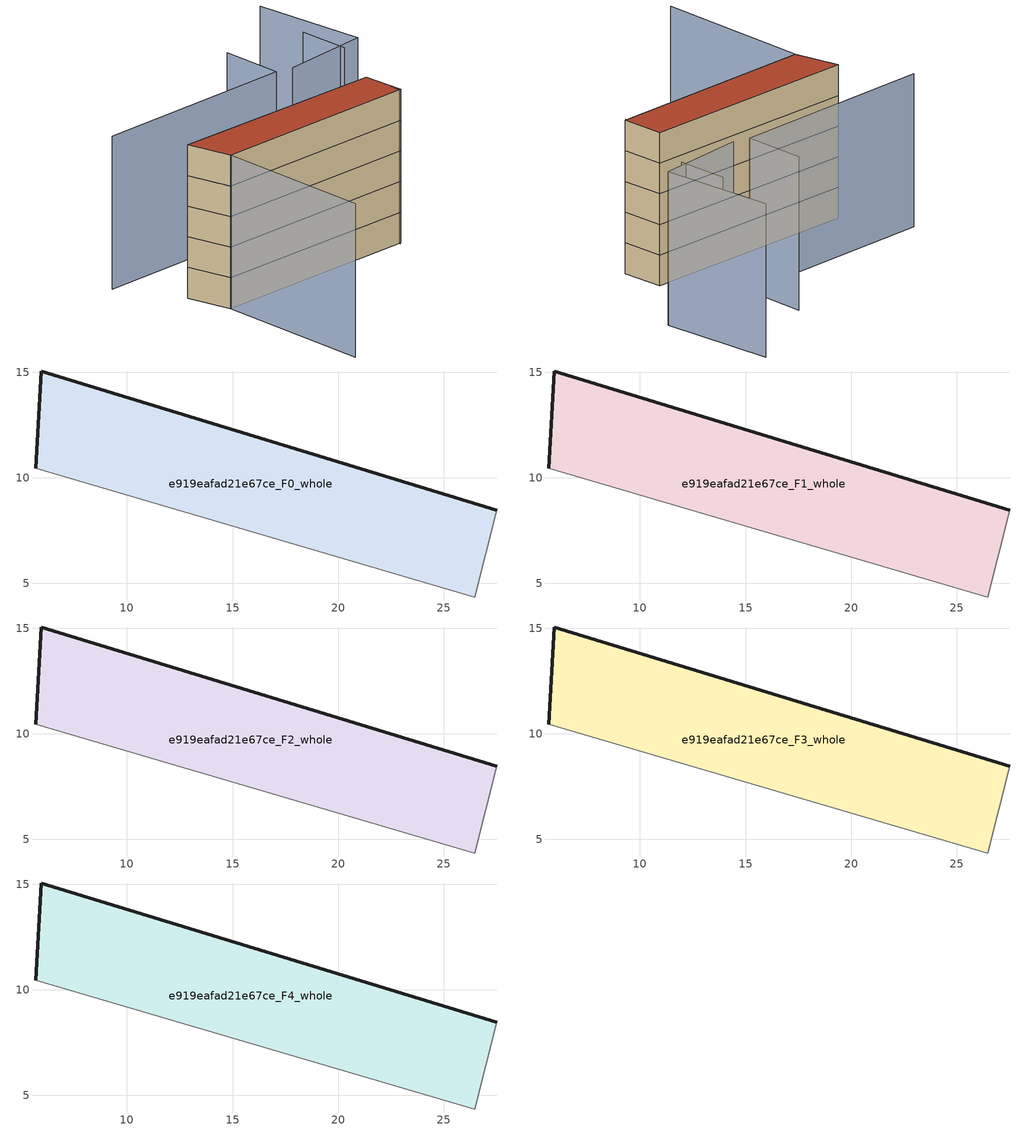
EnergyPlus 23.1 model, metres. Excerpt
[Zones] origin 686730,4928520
e919eafad21e67ce_F0_whole
 floor ground (EU_floor_Construction): 27.5,8.46 26.46,4.36 5.69,10.46 5.95,15.06 z0
 wall outside (EU_wall_Construction): 27.5,8.46 5.95,15.06 5.69,10.46 z0:3
 wall adiabatic (EU_wall_Construction): 5.69,10.46 26.46,4.36 27.5,8.46 z0:3
e919eafad21e67ce_F1_whole
 floor to e919eafad21e67ce_F0_whole (EU_floor_Construction): 27.5,8.46 26.46,4.36 5.69,10.46 5.95,15.06 z3
 wall outside (EU_wall_Construction): 27.5,8.46 5.95,15.06 5.69,10.46 z3:6
 wall adiabatic (EU_wall_Construction): 5.69,10.46 26.46,4.36 27.5,8.46 z3:6
e919eafad21e67ce_F2_whole
 floor to e919eafad21e67ce_F1_whole (EU_floor_Construction): 27.5,8.46 26.46,4.36 5.69,10.46 5.95,15.06 z6
 wall outside (EU_wall_Construction): 27.5,8.46 5.95,15.06 5.69,10.46 z6:9
 wall adiabatic (EU_wall_Construction): 5.69,10.46 26.46,4.36 27.5,8.46 z6:9
e919eafad21e67ce_F3_whole
 floor to e919eafad21e67ce_F2_whole (EU_floor_Construction): 27.5,8.46 26.46,4.36 5.69,10.46 5.95,15.06 z9
 wall outside (EU_wall_Construction): 27.5,8.46 5.95,15.06 5.69,10.46 z9:12
 wall adiabatic (EU_wall_Construction): 5.69,10.46 26.46,4.36 27.5,8.46 z9:12
e919eafad21e67ce_F4_whole
 floor to e919eafad21e67ce_F3_whole (EU_floor_Construction): 27.5,8.46 26.46,4.36 5.69,10.46 5.95,15.06 z12
 wall outside (EU_wall_Construction): 27.5,8.46 5.95,15.06 5.69,10.46 z12:15
 wall adiabatic (EU_wall_Construction): 5.69,10.46 26.46,4.36 27.5,8.46 z12:15
 roof outside (EU_roof_Construction): 26.46,4.36 27.5,8.46 5.95,15.06 5.69,10.46 z15
shading: 26.42,22.18 24.69,16.19 / 24.69,16.19 4.5,22.01 / 1.22,-4.76 5.69,10.46 / 26.23,4.3 27.5,8.46 / 32.54,13.51 33.87,18.41 / 37.38,24.77 35.1,13.49 / 35.1,13.49 26.19,15.29 z0:15
[Building]
EU S2 Campaign: North Axis=0; Terrain=City; Solar Distribution=FullExterior
[Site:Location]
Bologna: Latitude=44.5; Longitude=11.25; Time Zone=1; Elevation=37
[SizingPeriod:WeatherFileDays]
AnnualSizingPeriod: Begin Month=1; Begin Day of Month=1; End Month=12; End Day of Month=31; Day of Week for Start Day=Monday; Use Weather File Daylight Saving Period=No; Use Weather File Rain and Snow Indicators=No
[MATERIAL]
EU_InternalMass_Material: Roughness=MediumRough; Thickness=0.1; Conductivity=1; Density=1800; Specific Heat=900; Thermal Absorptance=0.9; Solar Absorptance=0.7; Visible Absorptance=0.7
[MATERIAL:NOMASS] Roughness=MediumRough; Thermal Absorptance=0.9; Solar Absorptance=0.7; Visible Absorptance=0.7
Name | Thermal Resistance
EU_wall_NoMass | 0.905828
EU_roof_NoMass | 0.37593
EU_floor_NoMass | 0.67114
[CONSTRUCTION]
EU_wall_Construction: EU_wall_NoMass
EU_roof_Construction: EU_roof_NoMass
EU_floor_Construction: EU_floor_NoMass
EU_InternalMass_Construction: EU_InternalMass_Material
[ZONE] Type=1; Multiplier=1; Ceiling Height=autocalculate; Floor Area=autocalculate; Part of Total Floor Area=Yes
Name | Volume
e919eafad21e67ce_F0_whole | 288.49
e919eafad21e67ce_F1_whole; e919eafad21e67ce_F2_whole; e919eafad21e67ce_F3_whole; e919eafad21e67ce_F4_whole | 288.489
[INTERNALMASS] Construction=EU_InternalMass_Construction; Surface Area=96.1632
Name | Zone or ZoneList
e919eafad21e67ce_F0_whole_EU_InternalMass | e919eafad21e67ce_F0_whole
e919eafad21e67ce_F1_whole_EU_InternalMass | e919eafad21e67ce_F1_whole
e919eafad21e67ce_F2_whole_EU_InternalMass | e919eafad21e67ce_F2_whole
e919eafad21e67ce_F3_whole_EU_InternalMass | e919eafad21e67ce_F3_whole
e919eafad21e67ce_F4_whole_EU_InternalMass | e919eafad21e67ce_F4_whole
[OTHEREQUIPMENT] Fuel Type=Electricity; Design Level Calculation Method=Watts/Area; Power per Zone Floor Area=1; Fraction Latent=0; Fraction Radiant=0; Fraction Lost=0; Carbon Dioxide Generation Rate=0; EndUse Subcategory=EU_Step8_InternalGains
Name | Zone or ZoneList or Space or SpaceList | Schedule
EU_Step8_InternalGain_e919eafad21e67ce_F0_whole_f000 | e919eafad21e67ce_F0_whole | EU_Step8_GainSchedule_e919eafad21e67ce_F0_whole_f000
EU_Step8_InternalGain_e919eafad21e67ce_F1_whole_f000 | e919eafad21e67ce_F1_whole | EU_Step8_GainSchedule_e919eafad21e67ce_F1_whole_f000
EU_Step8_InternalGain_e919eafad21e67ce_F2_whole_f000 | e919eafad21e67ce_F2_whole | EU_Step8_GainSchedule_e919eafad21e67ce_F2_whole_f000
EU_Step8_InternalGain_e919eafad21e67ce_F3_whole_f000 | e919eafad21e67ce_F3_whole | EU_Step8_GainSchedule_e919eafad21e67ce_F3_whole_f000
EU_Step8_InternalGain_e919eafad21e67ce_F4_whole_f000 | e919eafad21e67ce_F4_whole | EU_Step8_GainSchedule_e919eafad21e67ce_F4_whole_f000
[ZONEVENTILATION:DESIGNFLOWRATE] Schedule=EU_AlwaysOn; Design Flow Rate Calculation Method=AirChanges/Hour; Air Changes per Hour=0.73129; Ventilation Type=Natural; Fan Pressure Rise=0; Fan Total Efficiency=1; Constant Term Coefficient=1; Temperature Term Coefficient=0; Velocity Term Coefficient=0; Velocity Squared Term Coefficient=0; Minimum Indoor Temperature=-100; Maximum Indoor Temperature=100; Delta Temperature=-100; Minimum Outdoor Temperature=-100; Maximum Outdoor Temperature=100; Maximum Wind Speed=40
Name | Zone or ZoneList or Space or SpaceList
EU_ConstantAir_e919eafad21e67ce_F0_whole | e919eafad21e67ce_F0_whole
EU_ConstantAir_e919eafad21e67ce_F1_whole | e919eafad21e67ce_F1_whole
EU_ConstantAir_e919eafad21e67ce_F2_whole | e919eafad21e67ce_F2_whole
EU_ConstantAir_e919eafad21e67ce_F3_whole | e919eafad21e67ce_F3_whole
EU_ConstantAir_e919eafad21e67ce_F4_whole | e919eafad21e67ce_F4_whole
[HVACTEMPLATE:THERMOSTAT] Constant Heating Setpoint=20; Constant Cooling Setpoint=50
EU_HeatOnly_e919eafad21e67ce_F0_whole; EU_HeatOnly_e919eafad21e67ce_F1_whole; EU_HeatOnly_e919eafad21e67ce_F2_whole; EU_HeatOnly_e919eafad21e67ce_F3_whole; EU_HeatOnly_e919eafad21e67ce_F4_whole
[HVACTEMPLATE:ZONE:IDEALLOADSAIRSYSTEM] System Availability Schedule=EU_AlwaysOn; Maximum Heating Supply Air Temperature=50; Minimum Cooling Supply Air Temperature=13; Maximum Heating Supply Air Humidity Ratio=0.0156; Minimum Cooling Supply Air Humidity Ratio=0.0077; Heating Limit=NoLimit; Cooling Limit=NoLimit; Heating Availability Schedule=EU_AlwaysOn; Cooling Availability Schedule=EU_CoolingOff; Dehumidification Control Type=ConstantSensibleHeatRatio; Cooling Sensible Heat Ratio=0.7; Dehumidification Setpoint=60; Humidification Control Type=None; Humidification Setpoint=30; Outdoor Air Method=None; Outdoor Air Flow Rate per Person=0.00944; Outdoor Air Flow Rate per Zone Floor Area=0; Outdoor Air Flow Rate per Zone=0; Demand Controlled Ventilation Type=None; Outdoor Air Economizer Type=NoEconomizer; Heat Recovery Type=None; Sensible Heat Recovery Effectiveness=0.7; Latent Heat Recovery Effectiveness=0.65
Name | Template Thermostat
e919eafad21e67ce_F0_whole | EU_HeatOnly_e919eafad21e67ce_F0_whole
e919eafad21e67ce_F1_whole | EU_HeatOnly_e919eafad21e67ce_F1_whole
e919eafad21e67ce_F2_whole | EU_HeatOnly_e919eafad21e67ce_F2_whole
e919eafad21e67ce_F3_whole | EU_HeatOnly_e919eafad21e67ce_F3_whole
e919eafad21e67ce_F4_whole | EU_HeatOnly_e919eafad21e67ce_F4_whole
[SIZING:ZONE] Zone Cooling Design Supply Air Temperature Input Method=SupplyAirTemperature; Zone Cooling Design Supply Air Temperature=13; Zone Heating Design Supply Air Temperature Input Method=SupplyAirTemperature; Zone Heating Design Supply Air Temperature=50; Zone Cooling Design Supply Air Humidity Ratio=0.008; Zone Heating Design Supply Air Humidity Ratio=0.008; Cooling Design Air Flow Method=DesignDay; Cooling Design Air Flow Rate=0; Cooling Minimum Air Flow per Zone Floor Area=0.000762; Cooling Minimum Air Flow=0; Cooling Minimum Air Flow Fraction=0.2; Heating Design Air Flow Method=DesignDay; Heating Design Air Flow Rate=0; Heating Maximum Air Flow per Zone Floor Area=0.002032; Heating Maximum Air Flow=0.141576; Heating Maximum Air Flow Fraction=0.3; Account for Dedicated Outdoor Air System=No; Dedicated Outdoor Air System Control Strategy=NeutralSupplyAir; Dedicated Outdoor Air Low Setpoint Temperature for Design=autosize; Dedicated Outdoor Air High Setpoint Temperature for Design=autosize; Zone Load Sizing Method=Sensible Load Only No Latent Load; Zone Latent Cooling Design Supply Air Humidity Ratio Input Method=HumidityRatioDifference; Zone Cooling Design Supply Air Humidity Ratio Difference=0.005; Zone Latent Heating Design Supply Air Humidity Ratio Input Method=HumidityRatioDifference; Zone Humidification Design Supply Air Humidity Ratio Difference=0.005
e919eafad21e67ce_F0_whole; e919eafad21e67ce_F1_whole; e919eafad21e67ce_F2_whole; e919eafad21e67ce_F3_whole; e919eafad21e67ce_F4_whole
[SCHEDULE:CONSTANT]
Name | Hourly Value
EU_AlwaysOn | 1
EU_CoolingOff | 0
[SCHEDULE:FILE] Column Number=1; Rows to Skip at Top=0; Number of Hours of Data=8760; Column Separator=Comma; Interpolate to Timestep=No; Minutes per Item=60; Adjust Schedule for Daylight Savings=Yes
Name | File
EU_Step8_GainSchedule_e919eafad21e67ce_F0_whole_f000 | ../../schedules/e919eafad21e67ce/e919eafad21e67ce_F0_whole_f000_gain.csv
EU_Step8_GainSchedule_e919eafad21e67ce_F1_whole_f000 | ../../schedules/e919eafad21e67ce/e919eafad21e67ce_F1_whole_f000_gain.csv
EU_Step8_GainSchedule_e919eafad21e67ce_F2_whole_f000 | ../../schedules/e919eafad21e67ce/e919eafad21e67ce_F2_whole_f000_gain.csv
EU_Step8_GainSchedule_e919eafad21e67ce_F3_whole_f000 | ../../schedules/e919eafad21e67ce/e919eafad21e67ce_F3_whole_f000_gain.csv
EU_Step8_GainSchedule_e919eafad21e67ce_F4_whole_f000 | ../../schedules/e919eafad21e67ce/e919eafad21e67ce_F4_whole_f000_gain.csv
